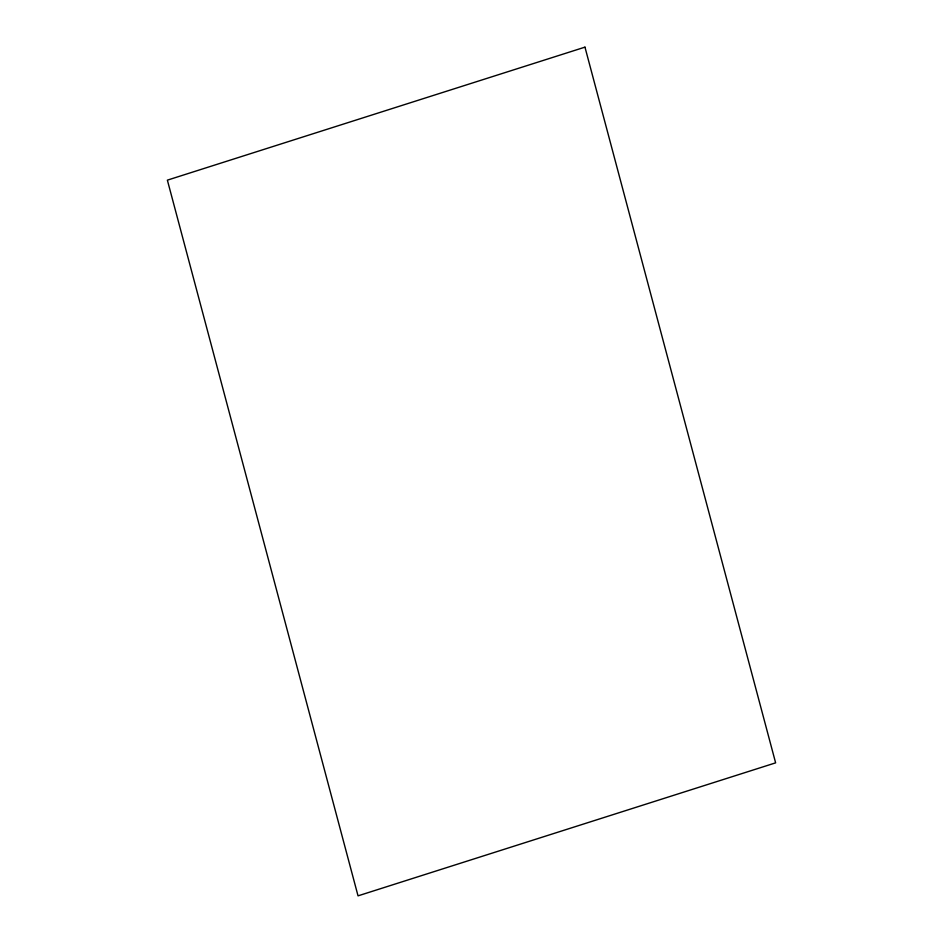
<?xml version="1.0" encoding="UTF-8"?>
<svg xmlns="http://www.w3.org/2000/svg" width="943" height="943" viewBox="0 0 943 943"><rect width="100%" height="100%" fill="white"/><g stroke="black" fill="none" stroke-linecap="round" stroke-linejoin="round"><path stroke-width="1.41" d="M584.966 47.15L167.371 180.148L358.034 895.85L775.629 762.852L584.966 47.15"/></g></svg>
